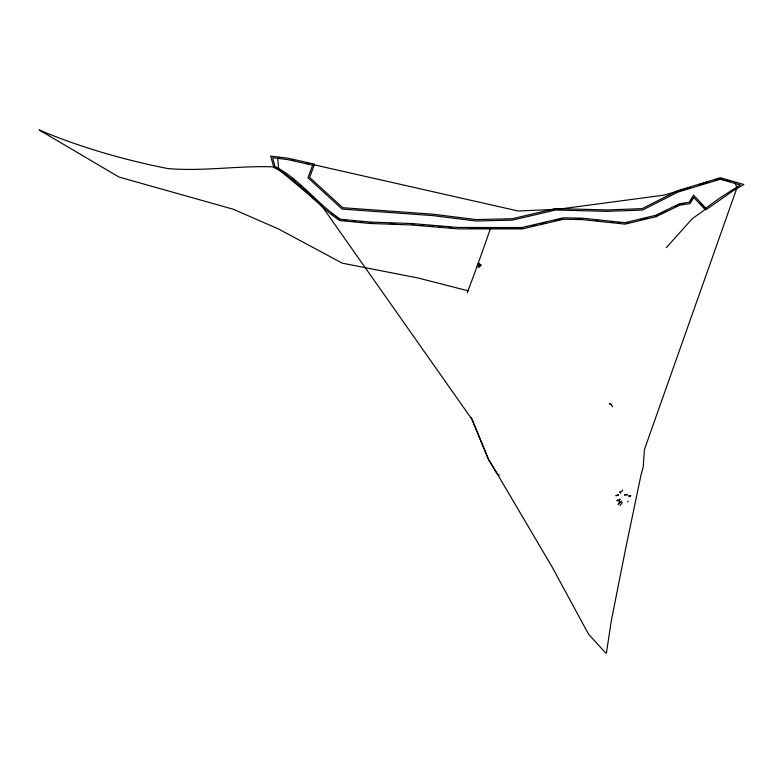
<?xml version="1.0" encoding="UTF-8"?>
<svg xmlns="http://www.w3.org/2000/svg" width="783" height="783" viewBox="0 0 783 783"><rect width="100%" height="100%" fill="white"/><g stroke="black" fill="none" stroke-linecap="round" stroke-linejoin="round"><path stroke-width="1.17" d="M627.565 501.883L628.162 501.061M467.226 292.705C475.535 271.378 482.974 249.777 490.589 228.186M736.607 188.84L644.458 449.442L643.176 467.334L641.15 474.322L625.597 548.893L611.249 621.144L606.414 653.042L605.523 652.826L588.894 634.592L586.682 630.785L552.044 566.843L488.142 458.476L471.914 419.277L320.776 204.49M619.764 501.619L618.218 504.732L620.361 502.03M620.802 502.383L621.614 501.012M690.792 201.016L693.102 197.238M621.477 491.783L622.71 489.894M620.214 505.485L622.26 502.559M616.612 500.631L618.903 500.729L620.116 499.055L618.609 500.464M666.245 247.702L692.241 218.731L705.698 209.11L699.288 202.278M629.738 496.637L630.814 495.629L628.543 495.786L629.229 496.422M655.919 215.981L658.072 214.934M661.312 213.358L666.705 210.735M675.337 206.546L679.654 204.451M618.668 494.533L615.8 495.776L618.472 495.13M686.906 188.468L690.146 187.431M698.779 184.661L703.095 183.271M685.83 188.811L664.17 195.104L557.32 209.355M704.132 182.977L708.272 181.803M714.83 179.992L719.205 178.798M626.243 223.135L628.622 222.558M640.484 219.7L647.61 217.977M531.569 226.003L536.286 224.897M541.004 223.791L545.712 222.685M555.137 220.463L562.214 218.8M681.876 204.109L684.088 203.766M555.304 209.374L518.18 210.999L313.239 164.606M468.919 228.166L522.144 228.225M575.28 218.77L582.415 218.907M369.811 222.754L372.189 222.842M390.032 223.478L394.789 223.654M411.447 224.251L413.835 224.447M421.009 225.054L423.407 225.25M429.387 225.749L432.97 226.052M438.95 226.551L442.542 226.855M448.522 227.354L450.91 227.559M343.678 220.248L346.057 220.473M353.182 221.158L355.56 221.393M360.307 221.843L362.686 222.069M595.442 220.287L597.811 220.542M610.848 221.912L613.216 222.166M617.953 222.666L620.322 222.92M279.971 157.941L277.622 157.647L278.738 169.539M720.282 179.013L725.684 180.119M620.263 491.558L619.549 491.949L620.723 493.192M292.079 159.84L294.291 160.339M306.437 163.07L308.649 163.569M468.224 290.836L417.936 277.965L342.377 263.196L278.19 228.822L233.128 209.198L119.026 177.066L39.15 129.958C80.541 147.39 123.724 159.791 167.728 168.56C203.423 171.643 238.756 165.419 274.402 166.896L281.694 171.34M726.771 180.344L730.236 181.343M477.542 265.104L480.312 266.269L477.796 264.634M477.062 266.416L479.353 267.385M499.623 475.144L497.45 474.224L488.778 460.11L471.268 417.398M478.188 263.597L481.271 265.143L478.266 263.215M284.826 173.249L286.911 174.521M611.2 404.694L609.272 403.509L611.151 404.508L612.59 406.808M618.903 500.729L617.611 499.769M319.523 203.492L321.392 204.989M331.689 213.191L333.568 214.689M335.437 216.177L340.116 219.906M280.598 171.086L317.967 202.161M292.695 178.964L295.465 181.353M299.175 184.534L301.024 186.119M303.794 188.507L316.714 201.26M734.865 182.674L737.009 187.685M312.671 165.203L307.944 177.79L342.171 209.09L432.627 215.599L476.123 220.992L512.483 220.131L555.548 210.01L606.972 211.351L642.471 210.059L677.902 192.109L720.321 179.229L740.278 184.974L720.154 197.747L705.277 208.542L706.109 209.687L733.025 190.837L743.85 184.524L720.321 177.751L677.364 190.788L642.109 208.65L606.962 209.932L555.401 208.591L512.297 218.721L476.191 219.573L432.764 214.19L342.758 207.71L309.608 177.398L314.551 164.166L288.046 158.215L270.703 156.091L273.796 167.356C299.302 180.53 316.068 204.921 339.842 220.591L369.762 223.458L411.408 224.956L458.055 228.871L522.232 228.93L563.466 219.24L582.366 219.622L625.108 224.134L656.154 216.646L679.869 205.136L690.068 203.56L693.797 197.453L705.18 209.599L706.217 208.63L693.562 195.133L689.206 202.259L679.438 203.766L655.674 215.305L625.01 222.705L582.454 218.203L563.31 217.811L522.065 227.51L458.124 227.452L411.486 223.537L369.86 222.049L340.39 219.22C316.851 203.688 300.241 179.532 275.019 166.436L272.631 157.755L287.811 159.605L312.671 165.203M626.948 494.445L624.384 494.944L627.506 494.846L626.948 494.445"/></g></svg>
